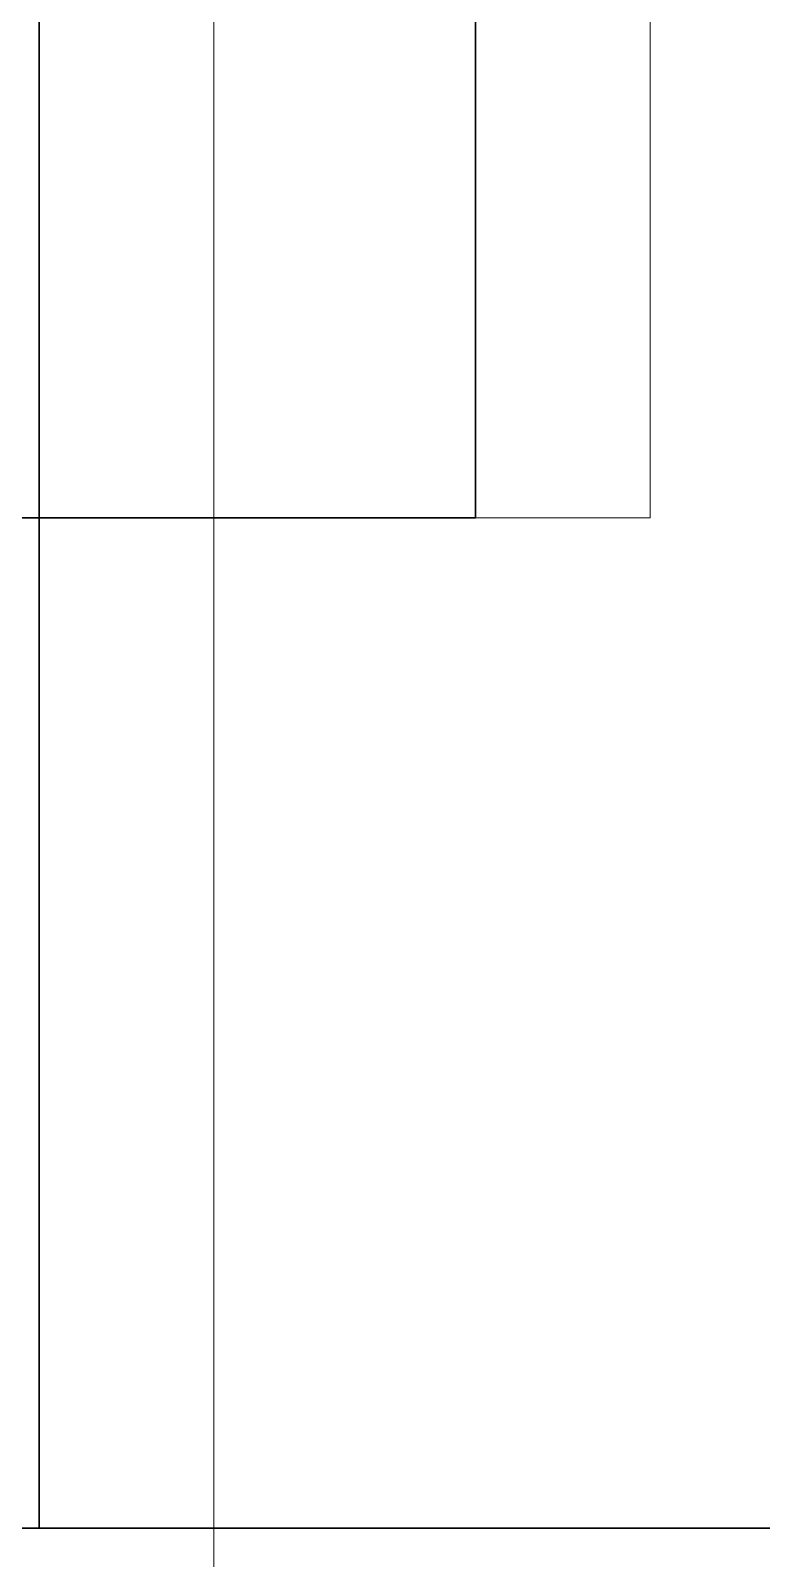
# Model space of a CAD drawing. Header units: millimetres. Extents: x -88595 to 880822, y -1054509 to -148035.
# Drawn here: x 181562.8 to 181604.6, y -269296.5 to -269209 of the extents above; entities that cross this region are included whole.
import ezdxf

# ---------------------------------------------------------------- set-up
doc = ezdxf.new("R2010")
doc.units = ezdxf.units.MM
doc.linetypes.add('$3$ADSK_Осевая', pattern=[14, 10, -2, 0, -2])
for name, color, linetype, lineweight in [('Оборудование', 7, 'Continuous', 18), ('Ограждение', 7, 'Continuous', 9), ('Стены наружные', 7, 'Continuous', 18), ('Стены штриховка', 7, 'Continuous', 9), ('Трубопроводы', 7, 'Continuous', 18)]:
    doc.layers.add(name, color=color, linetype=linetype, lineweight=lineweight)

# ---------------------------------------------------------------- blocks, each defined once
blk = doc.blocks.new('$0$ADSK_Настенный внутренний блок кондиционера1 - AS12BS4HRA-3264940-В_Координация_1 этаж ОВ3')
at = {"layer": 'Оборудование', "color": 150, "lineweight": 30, "true_color": 0x0080ff}
for p, q in [((-427.5, 0), (-427.5, -10)), ((-427.5, 0), (-427.5, -20)), ((-427.5, -174), (-427.5, -10)), ((427.5, -10), (-427.5, -10)), ((-427.5, -20), (-427.5, -134))]:
    blk.add_line(p, q, dxfattribs=at)
blk = doc.blocks.new('1 этаж')
at = {"layer": 'Ограждение'}
for p, q in [((217727.711, 660062.605), (217727.711, 659077.605)), ((217727.711, 659077.605), (217717.711, 659077.605))]:
    blk.add_line(p, q, dxfattribs=at)
at = {"layer": 'Стены наружные', "lineweight": 30}
for p, q in [((217717.711, 659077.605), (217717.711, 660082.605)), ((217562.711, 659077.605), (217717.711, 659077.605))]:
    blk.add_line(p, q, dxfattribs=at)
at = {"layer": 'Стены наружные'}
blk.add_line((217702.711, 659077.605), (217702.711, 655477.605), dxfattribs=at)
at = {"layer": 'Стены штриховка'}
blk.add_line((217702.711, 659077.605), (217702.711, 660082.605), dxfattribs=at)

msp = doc.modelspace()

# ---------------------------------------------------------------- linework, layer by layer
at = {"layer": 'Трубопроводы', "color": 24, "linetype": '$3$ADSK_Осевая', "true_color": 0xa52900}
msp.add_open_spline([(181551.818, -269247.037), (181190.713, -269247.037), (181441.212, -269624.548), (181802.317, -269624.548)], degree=3, dxfattribs=at)

# ---------------------------------------------------------------- block references
at = {"layer": 'Оборудование', "color": 5, "true_color": 0x0000ff}
msp.add_blockref('1 этаж', (-36129.459, -928314.536), dxfattribs=at)
at = {"layer": 'Оборудование', "color": 150, "lineweight": 30, "true_color": 0x0080ff, "rotation": 90.00000000000011}
msp.add_blockref('$0$ADSK_Настенный внутренний блок кондиционера1 - AS12BS4HRA-3264940-В_Координация_1 этаж ОВ3', (181553.252, -268867.308), dxfattribs=at)

doc.saveas('drawing.dxf')
